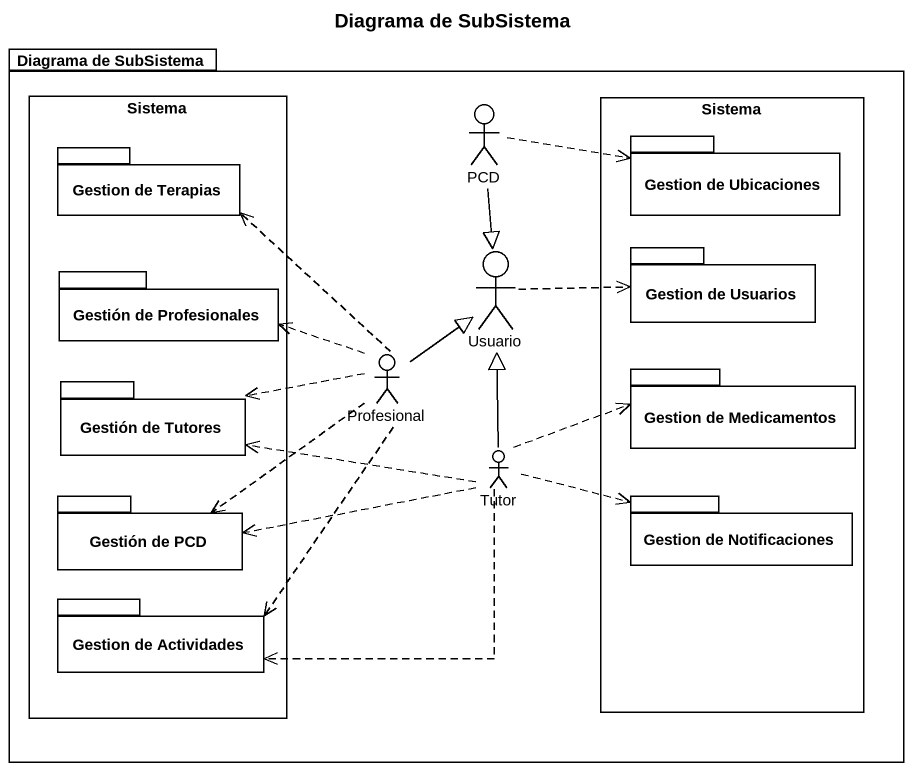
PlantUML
@startuml
title Diagrama de SubSistema
package "Diagrama de SubSistema" as Diagrama_de_SubSistema #FFFFFF {
  rectangle Sistema {
    package "Gestion de Terapias" as Gestion_de_Terapias #FFFFFF {
    }
    package "Gestión de Profesionales" as Gestión_de_Profesionales #FFFFFF {
    }
    package "Gestión de Tutores" as Gestión_de_Tutores #FFFFFF {
    }
    package "Gestión de PCD" as Gestión_de_PCD #FFFFFF {
    }
    package "Gestion de Actividades" as Gestion_de_Actividades #FFFFFF {
    }
  }
  actor PCD #FFFFFF
  rectangle "Sistema" as Sistema_2 {
    package "Gestion de Ubicaciones" as Gestion_de_Ubicaciones #FFFFFF {
    }
    package "Gestion de Usuarios" as Gestion_de_Usuarios #FFFFFF {
    }
    package "Gestion de Medicamentos" as Gestion_de_Medicamentos #FFFFFF {
    }
    package "Gestion de Notificaciones" as Gestion_de_Notificaciones #FFFFFF {
    }
  }
  actor Usuario #FFFFFF
  actor Profesional #FFFFFF
  actor Tutor #FFFFFF
}
PCD .right.> Gestion_de_Ubicaciones
PCD --|> Usuario
Usuario .right.> Gestion_de_Usuarios
Profesional .up.> Gestion_de_Terapias
Profesional .left.> Gestión_de_Profesionales
Profesional -up-|> Usuario
Profesional .left.> Gestión_de_Tutores
Profesional ..> Gestión_de_PCD
Profesional ..> Gestion_de_Actividades
Tutor -up-|> Usuario
Tutor .left.> Gestión_de_Tutores
Tutor .right.> Gestion_de_Medicamentos
Tutor .left.> Gestión_de_PCD
Tutor .right.> Gestion_de_Notificaciones
Tutor .left.> Gestion_de_Actividades
@enduml
